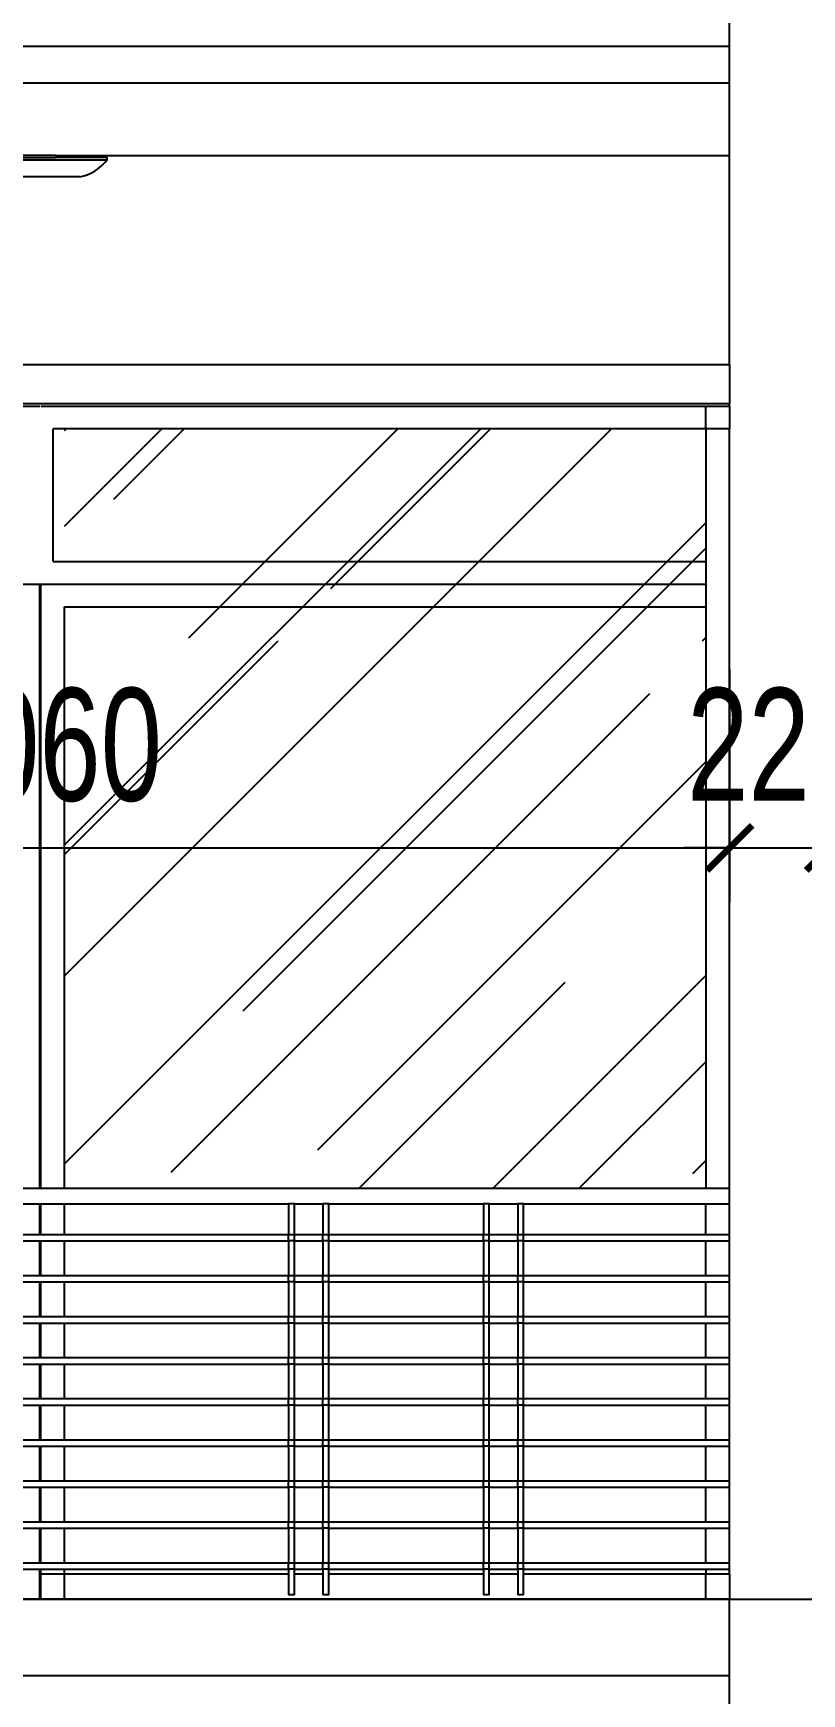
# Model space of a CAD drawing. Header units: inches. Extents: x 442278 to 842836, y -356313 to 59457.
# Drawn here: x 481750 to 483454, y 3536 to 7218 of the extents above; entities that cross this region are included whole.
import ezdxf

# ---------------------------------------------------------------- set-up
doc = ezdxf.new("R2010")
doc.units = ezdxf.units.IN
doc.header["$LTSCALE"] = 250
doc.header["$MEASUREMENT"] = 0
doc.layers.add('HACTH250', color=250, linetype='Continuous')
doc.layers.add('LA.DIM', color=251, linetype='Continuous')
doc.styles.add('AVANTH', font='')
doc.styles.add('S.STEXT', font='arial.ttf', dxfattribs={"width": 0.7})
doc.styles.get('AVANTH').set_extended_font_data('.VnAvantH')
doc.linetypes.add('TX', pattern='A,676.874288,-193.500228,["tx",AVANTH,S=240.510514,R=359.931402,X=0,Y=-131.162874],-560.72896,746.79278', length=2177.896256)
doc.dimstyles.new('S.DIM100', dxfattribs={"dimtxt": 250, "dimasz": 100, "dimexe": 120, "dimexo": 0, "dimgap": 100, "dimtad": 1, "dimdec": 0, "dimzin": 13, "dimdsep": 46, "dimtxsty": 'S.STEXT', "dimblk": 'ARCHTICK', "dimblk1": 'ARCHTICK', "dimcen": 0, "dimdle": 100, "dimclrd": 251, "dimclre": 251, "dimclrt": 60, "dimadec": 0, "dimazin": 0, "dimtfac": 1, "dimtdec": 0, "dimtix": 1, "dimtmove": 2, "dimatfit": 3, "dimfxl": 1, "dimtolj": 1, "dimtzin": 13, "dimarcsym": 0})

# ---------------------------------------------------------------- blocks, each defined once
blk = doc.blocks.new('_ArchTick')
at = {"color": 0, "linetype": 'ByBlock', "const_width": 0.15}
blk.add_lwpolyline([(-0.5, -0.5), (0.5, 0.5)], dxfattribs=at)
blk = doc.blocks.new('*D447')
at = {"layer": 'DEFPOINTS', "color": 0, "transparency": 16777216}
for p in [(480233.5, 5806.4), (483293.5, 5806.4), (483293.5, 5411.7)]:
    blk.add_point(p, dxfattribs=at)
at = {"layer": 'LA.DIM', "color": 251, "lineweight": -2, "transparency": 16777216}
for p, q in [((480233.5, 5806.4), (480233.5, 5291.7)), ((483293.5, 5806.4), (483293.5, 5291.7)), ((480133.5, 5411.7), (483393.5, 5411.7))]:
    blk.add_line(p, q, dxfattribs=at)
at = {"layer": 'LA.DIM', "color": 251, "lineweight": -2, "transparency": 16777216, "xscale": 100, "yscale": 100, "zscale": 100, "rotation": 180}
blk.add_blockref('_ArchTick', (480233.5, 5411.7), dxfattribs=at)
at = {"layer": 'LA.DIM', "color": 251, "lineweight": -2, "transparency": 16777216, "xscale": 100, "yscale": 100, "zscale": 100}
blk.add_blockref('_ArchTick', (483293.5, 5411.7), dxfattribs=at)
at = {"layer": 'LA.DIM', "color": 60, "transparency": 16777216, "insert": (481763.5, 5639.4), "char_height": 250, "attachment_point": 5, "style": 'S.STEXT'}
blk.add_mtext('\\A1;3060', dxfattribs=at)
blk = doc.blocks.new('*D448')
at = {"layer": 'DEFPOINTS', "color": 0, "transparency": 16777216}
for p in [(483293.5, 5806.4), (483513.5, 5806.4), (483513.5, 5411.7)]:
    blk.add_point(p, dxfattribs=at)
at = {"layer": 'LA.DIM', "color": 251, "lineweight": -2, "transparency": 16777216}
for p, q in [((483293.5, 5806.4), (483293.5, 5291.7)), ((483513.5, 5806.4), (483513.5, 5291.7)), ((483293.5, 5411.7), (483193.5, 5411.7)), ((483293.5, 5411.7), (483513.5, 5411.7)), ((483513.5, 5411.7), (483613.5, 5411.7))]:
    blk.add_line(p, q, dxfattribs=at)
at = {"layer": 'LA.DIM', "color": 251, "lineweight": -2, "transparency": 16777216, "xscale": 100, "yscale": 100, "zscale": 100}
blk.add_blockref('_ArchTick', (483293.5, 5411.7), dxfattribs=at)
at = {"layer": 'LA.DIM', "color": 251, "lineweight": -2, "transparency": 16777216, "xscale": 100, "yscale": 100, "zscale": 100, "rotation": 180}
blk.add_blockref('_ArchTick', (483513.5, 5411.7), dxfattribs=at)
at = {"layer": 'LA.DIM', "color": 60, "transparency": 16777216, "insert": (483403.5, 5639.3), "char_height": 250, "attachment_point": 5, "style": 'S.STEXT'}
blk.add_mtext('\\A1;220', dxfattribs=at)

msp = doc.modelspace()

# ---------------------------------------------------------------- hatches: boundary and pattern name
at = {"layer": 'HACTH250', "linetype": 'TX'}
h = msp.add_hatch(dxfattribs=at)
h.set_pattern_fill('AR-RROOF', color=256, scale=500, angle=45, style=0)
h.set_pattern_definition([(45, (207156.4, 51074.74), (424.2641, 1131.37085), [7500, -1000, 2500, -500]), (45, (207449.85, 51721.74), (-823.7794, 116.6726), [1500, -165, 3000, -375]), (45, (207032.66, 51552.04), (1601.59686, 2075.3584), [4000, -700, 2000, -500])])
h.paths.add_polyline_path([(481819.21, 4656.39), (483240.84, 4656.39), (483240.84, 6341.1), (481819.21, 6341.1)])

# ---------------------------------------------------------------- linework, layer by layer
for p, q in [((483293.53, 7189.27), (483293.53, 7346.39)), ((480233.53, 7189.27), (483293.53, 7189.27)), ((483293.53, 7107.27), (483293.53, 7189.27)), ((483293.53, 7107.27), (480233.53, 7107.27)), ((483293.53, 6946.39), (483293.53, 7107.27)), ((481536.16, 6937.32), (481913.88, 6937.32)), ((481799.88, 6946.39), (481650.16, 6946.39)), ((481650.16, 6942.64), (481799.88, 6942.64)), ((481799.88, 6946.39), (483293.53, 6946.39)), ((481799.88, 6946.39), (481799.88, 6942.64)), ((481913.88, 6942.64), (481799.88, 6942.64)), ((481896.93, 6919.8), (481901.56, 6923.79)), ((481901.56, 6923.79), (481905.94, 6928.05)), ((481905.94, 6928.05), (481910.05, 6932.56)), ((481910.05, 6932.56), (481913.88, 6937.32)), ((481913.88, 6937.32), (481913.88, 6942.64)), ((483293.53, 6483.39), (483293.53, 6946.39)), ((481853.08, 6899.32), (481596.96, 6899.32)), ((481853.08, 6899.32), (481859.04, 6900.68)), ((481859.04, 6900.68), (481864.9, 6902.4)), ((481864.9, 6902.4), (481870.65, 6904.47)), ((481870.65, 6904.47), (481876.26, 6906.88)), ((481876.26, 6906.88), (481881.71, 6909.63)), ((481881.71, 6909.63), (481886.99, 6912.71)), ((481886.99, 6912.71), (481892.07, 6916.11)), ((481892.07, 6916.11), (481896.93, 6919.8)), ((480233.53, 6483.39), (483293.53, 6483.39)), ((483293.53, 6483.39), (483293.53, 6396.39)), ((483293.53, 6396.39), (480233.53, 6396.39)), ((480233.53, 6391.21), (481764.41, 6391.21)), ((481766.52, 6391.21), (481819.21, 6391.21)), ((481819.21, 6391.21), (483240.84, 6391.21)), ((483240.84, 6341.1), (483240.84, 6391.21)), ((483240.84, 6391.21), (483293.53, 6391.21)), ((483293.53, 6391.21), (483293.53, 6396.39)), ((483293.53, 6391.21), (483293.53, 6341.1)), ((481794.21, 6046.39), (481794.21, 6341.1)), ((481819.21, 6341.1), (481794.21, 6341.1)), ((483240.84, 6341.1), (481819.21, 6341.1)), ((483240.84, 6341.1), (483240.84, 4656.39)), ((483293.53, 6341.1), (483240.84, 6341.1)), ((483293.53, 4656.39), (483293.53, 6341.1)), ((481764.41, 4656.39), (481764.41, 5946.39)), ((481766.52, 4656.39), (481766.52, 5946.39)), ((481819.21, 4656.39), (481819.21, 5946.39)), ((481764.41, 4656.39), (481710.27, 4656.39)), ((481766.52, 4656.39), (481764.41, 4656.39)), ((481819.21, 4656.39), (481766.52, 4656.39)), ((483240.84, 4656.39), (481819.21, 4656.39)), ((483293.53, 4656.39), (483240.84, 4656.39)), ((483293.53, 4622.26), (483293.53, 4656.39)), ((481710.27, 4622.26), (481764.41, 4622.26)), ((481764.41, 4554.01), (481764.41, 4622.26)), ((481764.41, 4622.26), (481766.52, 4622.26)), ((481766.52, 4554.01), (481766.52, 4622.26)), ((481766.52, 4622.26), (481819.21, 4622.26)), ((481819.21, 4554.01), (481819.21, 4622.26)), ((481819.21, 4622.26), (482316.04, 4622.26)), ((482316.04, 4622.26), (482316.04, 4554.01)), ((482328.74, 4622.26), (482316.04, 4622.26)), ((482328.74, 4622.26), (482392.21, 4622.26)), ((482328.74, 4554.01), (482328.74, 4622.26)), ((482392.21, 4622.26), (482392.21, 4554.01)), ((482404.91, 4622.26), (482392.21, 4622.26)), ((482404.91, 4622.26), (482747.88, 4622.26)), ((482404.91, 4554.01), (482404.91, 4622.26)), ((482747.88, 4622.26), (482747.88, 4554.01)), ((482760.57, 4622.26), (482747.88, 4622.26)), ((482760.57, 4622.26), (482824.05, 4622.26)), ((482760.57, 4554.01), (482760.57, 4622.26)), ((482824.05, 4622.26), (482824.05, 4554.01)), ((482836.74, 4622.26), (482824.05, 4622.26)), ((482836.74, 4622.26), (483240.84, 4622.26)), ((482836.74, 4554.01), (482836.74, 4622.26)), ((483240.84, 4554.01), (483240.84, 4622.26)), ((483240.84, 4622.26), (483293.53, 4622.26)), ((483293.53, 4554.01), (483293.53, 4622.26)), ((481764.41, 4554.01), (481710.27, 4554.01)), ((481710.27, 4540.36), (481764.41, 4540.36)), ((481766.52, 4554.01), (481764.41, 4554.01)), ((481764.41, 4463.01), (481764.41, 4540.36)), ((481764.41, 4540.36), (481766.52, 4540.36)), ((481819.21, 4554.01), (481766.52, 4554.01)), ((481766.52, 4463.01), (481766.52, 4540.36)), ((481766.52, 4540.36), (481819.21, 4540.36)), ((482316.04, 4554.01), (481819.21, 4554.01)), ((481819.21, 4463.01), (481819.21, 4540.36)), ((481819.21, 4540.36), (482316.04, 4540.36)), ((482328.74, 4554.01), (482316.04, 4554.01)), ((482316.04, 4540.36), (482316.04, 4554.01)), ((482316.04, 4540.36), (482316.04, 4463.01)), ((482328.74, 4540.36), (482316.04, 4540.36)), ((482392.21, 4554.01), (482328.74, 4554.01)), ((482328.74, 4540.36), (482328.74, 4554.01)), ((482328.74, 4540.36), (482392.21, 4540.36)), ((482328.74, 4463.01), (482328.74, 4540.36)), ((482404.91, 4554.01), (482392.21, 4554.01)), ((482392.21, 4540.36), (482392.21, 4554.01)), ((482392.21, 4540.36), (482392.21, 4463.01)), ((482404.91, 4540.36), (482392.21, 4540.36)), ((482747.88, 4554.01), (482404.91, 4554.01)), ((482404.91, 4540.36), (482404.91, 4554.01)), ((482404.91, 4540.36), (482747.88, 4540.36)), ((482404.91, 4463.01), (482404.91, 4540.36)), ((482760.57, 4554.01), (482747.88, 4554.01)), ((482747.88, 4540.36), (482747.88, 4554.01)), ((482747.88, 4540.36), (482747.88, 4463.01)), ((482760.57, 4540.36), (482747.88, 4540.36)), ((482824.05, 4554.01), (482760.57, 4554.01)), ((482760.57, 4540.36), (482760.57, 4554.01)), ((482760.57, 4540.36), (482824.05, 4540.36)), ((482760.57, 4463.01), (482760.57, 4540.36)), ((482836.74, 4554.01), (482824.05, 4554.01)), ((482824.05, 4540.36), (482824.05, 4554.01)), ((482824.05, 4540.36), (482824.05, 4463.01)), ((482836.74, 4540.36), (482824.05, 4540.36)), ((483240.84, 4554.01), (482836.74, 4554.01)), ((482836.74, 4540.36), (482836.74, 4554.01)), ((482836.74, 4540.36), (483240.84, 4540.36)), ((482836.74, 4463.01), (482836.74, 4540.36)), ((483293.53, 4554.01), (483240.84, 4554.01)), ((483240.84, 4463.01), (483240.84, 4540.36)), ((483240.84, 4540.36), (483293.53, 4540.36)), ((483293.53, 4540.36), (483293.53, 4554.01)), ((483293.53, 4463.01), (483293.53, 4540.36)), ((481764.41, 4463.01), (481710.27, 4463.01)), ((481766.52, 4463.01), (481764.41, 4463.01)), ((481819.21, 4463.01), (481766.52, 4463.01)), ((482316.04, 4463.01), (481819.21, 4463.01)), ((482316.04, 4449.36), (482316.04, 4463.01)), ((482328.74, 4463.01), (482316.04, 4463.01)), ((482328.74, 4449.36), (482328.74, 4463.01)), ((482392.21, 4463.01), (482328.74, 4463.01)), ((482392.21, 4449.36), (482392.21, 4463.01)), ((482404.91, 4463.01), (482392.21, 4463.01)), ((482404.91, 4449.36), (482404.91, 4463.01)), ((482747.88, 4463.01), (482404.91, 4463.01)), ((482747.88, 4449.36), (482747.88, 4463.01)), ((482760.57, 4463.01), (482747.88, 4463.01)), ((482760.57, 4449.36), (482760.57, 4463.01)), ((482824.05, 4463.01), (482760.57, 4463.01)), ((482824.05, 4449.36), (482824.05, 4463.01)), ((482836.74, 4463.01), (482824.05, 4463.01)), ((482836.74, 4449.36), (482836.74, 4463.01)), ((483240.84, 4463.01), (482836.74, 4463.01)), ((483293.53, 4463.01), (483240.84, 4463.01)), ((483293.53, 4449.36), (483293.53, 4463.01)), ((481710.27, 4449.36), (481764.41, 4449.36)), ((481764.41, 4372.01), (481764.41, 4449.36)), ((481764.41, 4449.36), (481766.52, 4449.36)), ((481766.52, 4372.01), (481766.52, 4449.36)), ((481766.52, 4449.36), (481819.21, 4449.36)), ((481819.21, 4372.01), (481819.21, 4449.36)), ((481819.21, 4449.36), (482316.04, 4449.36)), ((482316.04, 4449.36), (482316.04, 4372.01)), ((482328.74, 4449.36), (482316.04, 4449.36)), ((482328.74, 4449.36), (482392.21, 4449.36)), ((482328.74, 4372.01), (482328.74, 4449.36)), ((482392.21, 4449.36), (482392.21, 4372.01)), ((482404.91, 4449.36), (482392.21, 4449.36)), ((482404.91, 4449.36), (482747.88, 4449.36)), ((482404.91, 4372.01), (482404.91, 4449.36)), ((482747.88, 4449.36), (482747.88, 4372.01)), ((482760.57, 4449.36), (482747.88, 4449.36)), ((482760.57, 4449.36), (482824.05, 4449.36)), ((482760.57, 4372.01), (482760.57, 4449.36)), ((482824.05, 4449.36), (482824.05, 4372.01)), ((482836.74, 4449.36), (482824.05, 4449.36)), ((482836.74, 4449.36), (483240.84, 4449.36)), ((482836.74, 4372.01), (482836.74, 4449.36)), ((483240.84, 4372.01), (483240.84, 4449.36)), ((483240.84, 4449.36), (483293.53, 4449.36)), ((483293.53, 4372.01), (483293.53, 4449.36)), ((481764.41, 4372.01), (481710.27, 4372.01)), ((481710.27, 4358.36), (481764.41, 4358.36)), ((481766.52, 4372.01), (481764.41, 4372.01)), ((481764.41, 4281.01), (481764.41, 4358.36)), ((481764.41, 4358.36), (481766.52, 4358.36)), ((481819.21, 4372.01), (481766.52, 4372.01)), ((481766.52, 4281.01), (481766.52, 4358.36)), ((481766.52, 4358.36), (481819.21, 4358.36)), ((482316.04, 4372.01), (481819.21, 4372.01)), ((481819.21, 4281.01), (481819.21, 4358.36)), ((481819.21, 4358.36), (482316.04, 4358.36)), ((482316.04, 4358.36), (482316.04, 4372.01)), ((482328.74, 4372.01), (482316.04, 4372.01)), ((482316.04, 4358.36), (482316.04, 4281.01)), ((482328.74, 4358.36), (482316.04, 4358.36)), ((482328.74, 4358.36), (482328.74, 4372.01)), ((482392.21, 4372.01), (482328.74, 4372.01)), ((482328.74, 4358.36), (482392.21, 4358.36)), ((482328.74, 4281.01), (482328.74, 4358.36)), ((482392.21, 4358.36), (482392.21, 4372.01)), ((482404.91, 4372.01), (482392.21, 4372.01)), ((482392.21, 4358.36), (482392.21, 4281.01)), ((482404.91, 4358.36), (482392.21, 4358.36)), ((482404.91, 4358.36), (482404.91, 4372.01)), ((482747.88, 4372.01), (482404.91, 4372.01)), ((482404.91, 4358.36), (482747.88, 4358.36)), ((482404.91, 4281.01), (482404.91, 4358.36)), ((482747.88, 4358.36), (482747.88, 4372.01)), ((482760.57, 4372.01), (482747.88, 4372.01)), ((482747.88, 4358.36), (482747.88, 4281.01)), ((482760.57, 4358.36), (482747.88, 4358.36)), ((482760.57, 4358.36), (482760.57, 4372.01)), ((482824.05, 4372.01), (482760.57, 4372.01)), ((482760.57, 4358.36), (482824.05, 4358.36)), ((482760.57, 4281.01), (482760.57, 4358.36)), ((482824.05, 4358.36), (482824.05, 4372.01)), ((482836.74, 4372.01), (482824.05, 4372.01)), ((482824.05, 4358.36), (482824.05, 4281.01)), ((482836.74, 4358.36), (482824.05, 4358.36)), ((482836.74, 4358.36), (482836.74, 4372.01)), ((483240.84, 4372.01), (482836.74, 4372.01)), ((482836.74, 4358.36), (483240.84, 4358.36)), ((482836.74, 4281.01), (482836.74, 4358.36)), ((483293.53, 4372.01), (483240.84, 4372.01)), ((483240.84, 4281.01), (483240.84, 4358.36)), ((483240.84, 4358.36), (483293.53, 4358.36)), ((483293.53, 4358.36), (483293.53, 4372.01)), ((483293.53, 4281.01), (483293.53, 4358.36)), ((481764.41, 4281.01), (481710.27, 4281.01)), ((481766.52, 4281.01), (481764.41, 4281.01)), ((481819.21, 4281.01), (481766.52, 4281.01)), ((482316.04, 4281.01), (481819.21, 4281.01)), ((482316.04, 4267.36), (482316.04, 4281.01)), ((482328.74, 4281.01), (482316.04, 4281.01)), ((482328.74, 4267.36), (482328.74, 4281.01)), ((482392.21, 4281.01), (482328.74, 4281.01)), ((482392.21, 4267.36), (482392.21, 4281.01)), ((482404.91, 4281.01), (482392.21, 4281.01)), ((482404.91, 4267.36), (482404.91, 4281.01)), ((482747.88, 4281.01), (482404.91, 4281.01)), ((482747.88, 4267.36), (482747.88, 4281.01)), ((482760.57, 4281.01), (482747.88, 4281.01)), ((482760.57, 4267.36), (482760.57, 4281.01)), ((482824.05, 4281.01), (482760.57, 4281.01)), ((482824.05, 4267.36), (482824.05, 4281.01)), ((482836.74, 4281.01), (482824.05, 4281.01)), ((482836.74, 4267.36), (482836.74, 4281.01)), ((483240.84, 4281.01), (482836.74, 4281.01)), ((483293.53, 4281.01), (483240.84, 4281.01)), ((483293.53, 4267.36), (483293.53, 4281.01)), ((481710.27, 4267.36), (481764.41, 4267.36)), ((481764.41, 4190.01), (481764.41, 4267.36)), ((481764.41, 4267.36), (481766.52, 4267.36)), ((481766.52, 4190.01), (481766.52, 4267.36)), ((481766.52, 4267.36), (481819.21, 4267.36)), ((481819.21, 4190.01), (481819.21, 4267.36)), ((481819.21, 4267.36), (482316.04, 4267.36)), ((482316.04, 4267.36), (482316.04, 4190.01)), ((482328.74, 4267.36), (482316.04, 4267.36)), ((482328.74, 4267.36), (482392.21, 4267.36)), ((482328.74, 4190.01), (482328.74, 4267.36)), ((482392.21, 4267.36), (482392.21, 4190.01)), ((482404.91, 4267.36), (482392.21, 4267.36)), ((482404.91, 4267.36), (482747.88, 4267.36)), ((482404.91, 4190.01), (482404.91, 4267.36)), ((482747.88, 4267.36), (482747.88, 4190.01)), ((482760.57, 4267.36), (482747.88, 4267.36)), ((482760.57, 4267.36), (482824.05, 4267.36)), ((482760.57, 4190.01), (482760.57, 4267.36)), ((482824.05, 4267.36), (482824.05, 4190.01)), ((482836.74, 4267.36), (482824.05, 4267.36)), ((482836.74, 4267.36), (483240.84, 4267.36)), ((482836.74, 4190.01), (482836.74, 4267.36)), ((483240.84, 4190.01), (483240.84, 4267.36)), ((483240.84, 4267.36), (483293.53, 4267.36)), ((483293.53, 4190.01), (483293.53, 4267.36)), ((481764.41, 4190.01), (481710.27, 4190.01)), ((481710.27, 4176.36), (481764.41, 4176.36)), ((481766.52, 4190.01), (481764.41, 4190.01)), ((481764.41, 4099.01), (481764.41, 4176.36)), ((481764.41, 4176.36), (481766.52, 4176.36)), ((481819.21, 4190.01), (481766.52, 4190.01)), ((481766.52, 4099.01), (481766.52, 4176.36)), ((481766.52, 4176.36), (481819.21, 4176.36)), ((482316.04, 4190.01), (481819.21, 4190.01)), ((481819.21, 4099.01), (481819.21, 4176.36)), ((481819.21, 4176.36), (482316.04, 4176.36)), ((482316.04, 4176.36), (482316.04, 4190.01)), ((482328.74, 4190.01), (482316.04, 4190.01)), ((482316.04, 4176.36), (482316.04, 4099.01)), ((482328.74, 4176.36), (482316.04, 4176.36)), ((482328.74, 4176.36), (482328.74, 4190.01)), ((482392.21, 4190.01), (482328.74, 4190.01)), ((482328.74, 4176.36), (482392.21, 4176.36)), ((482328.74, 4099.01), (482328.74, 4176.36)), ((482392.21, 4176.36), (482392.21, 4190.01)), ((482404.91, 4190.01), (482392.21, 4190.01)), ((482392.21, 4176.36), (482392.21, 4099.01)), ((482404.91, 4176.36), (482392.21, 4176.36)), ((482404.91, 4176.36), (482404.91, 4190.01)), ((482747.88, 4190.01), (482404.91, 4190.01)), ((482404.91, 4176.36), (482747.88, 4176.36)), ((482404.91, 4099.01), (482404.91, 4176.36)), ((482747.88, 4176.36), (482747.88, 4190.01)), ((482760.57, 4190.01), (482747.88, 4190.01)), ((482747.88, 4176.36), (482747.88, 4099.01)), ((482760.57, 4176.36), (482747.88, 4176.36)), ((482760.57, 4176.36), (482760.57, 4190.01)), ((482824.05, 4190.01), (482760.57, 4190.01)), ((482760.57, 4176.36), (482824.05, 4176.36)), ((482760.57, 4099.01), (482760.57, 4176.36)), ((482824.05, 4176.36), (482824.05, 4190.01)), ((482836.74, 4190.01), (482824.05, 4190.01)), ((482824.05, 4176.36), (482824.05, 4099.01)), ((482836.74, 4176.36), (482824.05, 4176.36)), ((482836.74, 4176.36), (482836.74, 4190.01)), ((483240.84, 4190.01), (482836.74, 4190.01)), ((482836.74, 4176.36), (483240.84, 4176.36)), ((482836.74, 4099.01), (482836.74, 4176.36)), ((483293.53, 4190.01), (483240.84, 4190.01)), ((483240.84, 4099.01), (483240.84, 4176.36)), ((483240.84, 4176.36), (483293.53, 4176.36)), ((483293.53, 4176.36), (483293.53, 4190.01)), ((483293.53, 4099.01), (483293.53, 4176.36)), ((481764.41, 4099.01), (481710.27, 4099.01)), ((481766.52, 4099.01), (481764.41, 4099.01)), ((481819.21, 4099.01), (481766.52, 4099.01)), ((482316.04, 4099.01), (481819.21, 4099.01)), ((482316.04, 4085.36), (482316.04, 4099.01)), ((482328.74, 4099.01), (482316.04, 4099.01)), ((482328.74, 4085.36), (482328.74, 4099.01)), ((482392.21, 4099.01), (482328.74, 4099.01)), ((482392.21, 4085.36), (482392.21, 4099.01)), ((482404.91, 4099.01), (482392.21, 4099.01)), ((482404.91, 4085.36), (482404.91, 4099.01)), ((482747.88, 4099.01), (482404.91, 4099.01)), ((482747.88, 4085.36), (482747.88, 4099.01)), ((482760.57, 4099.01), (482747.88, 4099.01)), ((482760.57, 4085.36), (482760.57, 4099.01)), ((482824.05, 4099.01), (482760.57, 4099.01)), ((482824.05, 4085.36), (482824.05, 4099.01)), ((482836.74, 4099.01), (482824.05, 4099.01)), ((482836.74, 4085.36), (482836.74, 4099.01)), ((483240.84, 4099.01), (482836.74, 4099.01)), ((483293.53, 4099.01), (483240.84, 4099.01)), ((483293.53, 4085.36), (483293.53, 4099.01)), ((481710.27, 4085.36), (481764.41, 4085.36)), ((481764.41, 4008.01), (481764.41, 4085.36)), ((481764.41, 4085.36), (481766.52, 4085.36)), ((481766.52, 4008.01), (481766.52, 4085.36)), ((481766.52, 4085.36), (481819.21, 4085.36)), ((481819.21, 4008.01), (481819.21, 4085.36)), ((481819.21, 4085.36), (482316.04, 4085.36)), ((482316.04, 4085.36), (482316.04, 4008.01)), ((482328.74, 4085.36), (482316.04, 4085.36)), ((482328.74, 4085.36), (482392.21, 4085.36)), ((482328.74, 4008.01), (482328.74, 4085.36)), ((482392.21, 4085.36), (482392.21, 4008.01)), ((482404.91, 4085.36), (482392.21, 4085.36)), ((482404.91, 4085.36), (482747.88, 4085.36)), ((482404.91, 4008.01), (482404.91, 4085.36)), ((482747.88, 4085.36), (482747.88, 4008.01)), ((482760.57, 4085.36), (482747.88, 4085.36)), ((482760.57, 4085.36), (482824.05, 4085.36)), ((482760.57, 4008.01), (482760.57, 4085.36)), ((482824.05, 4085.36), (482824.05, 4008.01)), ((482836.74, 4085.36), (482824.05, 4085.36)), ((482836.74, 4085.36), (483240.84, 4085.36)), ((482836.74, 4008.01), (482836.74, 4085.36)), ((483240.84, 4008.01), (483240.84, 4085.36)), ((483240.84, 4085.36), (483293.53, 4085.36)), ((483293.53, 4008.01), (483293.53, 4085.36)), ((481764.41, 4008.01), (481710.27, 4008.01)), ((481710.27, 3994.36), (481764.41, 3994.36)), ((481766.52, 4008.01), (481764.41, 4008.01)), ((481764.41, 3917.01), (481764.41, 3994.36)), ((481764.41, 3994.36), (481766.52, 3994.36)), ((481819.21, 4008.01), (481766.52, 4008.01)), ((481766.52, 3917.01), (481766.52, 3994.36)), ((481766.52, 3994.36), (481819.21, 3994.36)), ((482316.04, 4008.01), (481819.21, 4008.01)), ((481819.21, 3917.01), (481819.21, 3994.36)), ((481819.21, 3994.36), (482316.04, 3994.36)), ((482316.04, 3994.36), (482316.04, 4008.01)), ((482328.74, 4008.01), (482316.04, 4008.01)), ((482316.04, 3994.36), (482316.04, 3917.01)), ((482328.74, 3994.36), (482316.04, 3994.36)), ((482328.74, 3994.36), (482328.74, 4008.01)), ((482392.21, 4008.01), (482328.74, 4008.01)), ((482328.74, 3994.36), (482392.21, 3994.36)), ((482328.74, 3917.01), (482328.74, 3994.36)), ((482392.21, 3994.36), (482392.21, 4008.01)), ((482404.91, 4008.01), (482392.21, 4008.01)), ((482392.21, 3994.36), (482392.21, 3917.01)), ((482404.91, 3994.36), (482392.21, 3994.36)), ((482404.91, 3994.36), (482404.91, 4008.01)), ((482747.88, 4008.01), (482404.91, 4008.01)), ((482404.91, 3994.36), (482747.88, 3994.36)), ((482404.91, 3917.01), (482404.91, 3994.36)), ((482747.88, 3994.36), (482747.88, 4008.01)), ((482760.57, 4008.01), (482747.88, 4008.01)), ((482747.88, 3994.36), (482747.88, 3917.01)), ((482760.57, 3994.36), (482747.88, 3994.36)), ((482760.57, 3994.36), (482760.57, 4008.01)), ((482824.05, 4008.01), (482760.57, 4008.01)), ((482760.57, 3994.36), (482824.05, 3994.36)), ((482760.57, 3917.01), (482760.57, 3994.36)), ((482824.05, 3994.36), (482824.05, 4008.01)), ((482836.74, 4008.01), (482824.05, 4008.01)), ((482824.05, 3994.36), (482824.05, 3917.01)), ((482836.74, 3994.36), (482824.05, 3994.36)), ((482836.74, 3994.36), (482836.74, 4008.01)), ((483240.84, 4008.01), (482836.74, 4008.01)), ((482836.74, 3994.36), (483240.84, 3994.36)), ((482836.74, 3917.01), (482836.74, 3994.36)), ((483293.53, 4008.01), (483240.84, 4008.01)), ((483240.84, 3917.01), (483240.84, 3994.36)), ((483240.84, 3994.36), (483293.53, 3994.36)), ((483293.53, 3994.36), (483293.53, 4008.01)), ((483293.53, 3917.01), (483293.53, 3994.36)), ((481764.41, 3917.01), (481710.27, 3917.01)), ((481710.27, 3903.36), (481764.41, 3903.36)), ((481766.52, 3917.01), (481764.41, 3917.01)), ((481764.41, 3826.01), (481764.41, 3903.36)), ((481764.41, 3903.36), (481766.52, 3903.36)), ((481819.21, 3917.01), (481766.52, 3917.01)), ((481766.52, 3826.01), (481766.52, 3903.36)), ((481766.52, 3903.36), (481819.21, 3903.36)), ((482316.04, 3917.01), (481819.21, 3917.01)), ((481819.21, 3826.01), (481819.21, 3903.36)), ((481819.21, 3903.36), (482316.04, 3903.36)), ((482316.04, 3903.36), (482316.04, 3917.01)), ((482328.74, 3917.01), (482316.04, 3917.01)), ((482316.04, 3903.36), (482316.04, 3826.01)), ((482328.74, 3903.36), (482316.04, 3903.36)), ((482328.74, 3903.36), (482328.74, 3917.01)), ((482392.21, 3917.01), (482328.74, 3917.01)), ((482328.74, 3903.36), (482392.21, 3903.36)), ((482328.74, 3826.01), (482328.74, 3903.36)), ((482392.21, 3903.36), (482392.21, 3917.01)), ((482404.91, 3917.01), (482392.21, 3917.01)), ((482392.21, 3903.36), (482392.21, 3826.01)), ((482404.91, 3903.36), (482392.21, 3903.36)), ((482404.91, 3903.36), (482404.91, 3917.01)), ((482747.88, 3917.01), (482404.91, 3917.01)), ((482404.91, 3903.36), (482747.88, 3903.36)), ((482404.91, 3826.01), (482404.91, 3903.36)), ((482747.88, 3903.36), (482747.88, 3917.01)), ((482760.57, 3917.01), (482747.88, 3917.01)), ((482747.88, 3903.36), (482747.88, 3826.01)), ((482760.57, 3903.36), (482747.88, 3903.36)), ((482760.57, 3903.36), (482760.57, 3917.01)), ((482824.05, 3917.01), (482760.57, 3917.01)), ((482760.57, 3903.36), (482824.05, 3903.36)), ((482760.57, 3826.01), (482760.57, 3903.36)), ((482824.05, 3903.36), (482824.05, 3917.01)), ((482836.74, 3917.01), (482824.05, 3917.01)), ((482824.05, 3903.36), (482824.05, 3826.01)), ((482836.74, 3903.36), (482824.05, 3903.36)), ((482836.74, 3903.36), (482836.74, 3917.01)), ((483240.84, 3917.01), (482836.74, 3917.01)), ((482836.74, 3903.36), (483240.84, 3903.36)), ((482836.74, 3826.01), (482836.74, 3903.36)), ((483293.53, 3917.01), (483240.84, 3917.01)), ((483240.84, 3826.01), (483240.84, 3903.36)), ((483240.84, 3903.36), (483293.53, 3903.36)), ((483293.53, 3903.36), (483293.53, 3917.01)), ((483293.53, 3826.01), (483293.53, 3903.36)), ((481764.41, 3826.01), (481710.27, 3826.01)), ((481710.27, 3812.36), (481764.41, 3812.36)), ((481766.52, 3826.01), (481764.41, 3826.01)), ((481764.41, 3801.67), (481764.41, 3812.36)), ((481764.41, 3812.36), (481766.52, 3812.36)), ((481766.52, 3801.67), (481764.41, 3801.67)), ((481764.41, 3746.39), (481764.41, 3801.67)), ((481819.21, 3826.01), (481766.52, 3826.01)), ((481766.52, 3801.67), (481766.52, 3812.36)), ((481766.52, 3812.36), (481819.21, 3812.36)), ((481766.52, 3746.39), (481766.52, 3801.67)), ((481819.21, 3801.67), (481766.52, 3801.67)), ((482316.04, 3826.01), (481819.21, 3826.01)), ((481819.21, 3801.67), (481819.21, 3812.36)), ((481819.21, 3812.36), (482316.04, 3812.36)), ((482316.04, 3801.67), (481819.21, 3801.67)), ((481819.21, 3746.39), (481819.21, 3801.67)), ((482316.04, 3812.36), (482316.04, 3826.01)), ((482328.74, 3826.01), (482316.04, 3826.01)), ((482316.04, 3812.36), (482316.04, 3801.67)), ((482328.74, 3812.36), (482316.04, 3812.36)), ((482316.04, 3801.67), (482316.04, 3755.49)), ((482328.74, 3812.36), (482328.74, 3826.01)), ((482392.21, 3826.01), (482328.74, 3826.01)), ((482328.74, 3812.36), (482392.21, 3812.36)), ((482328.74, 3801.67), (482328.74, 3812.36)), ((482392.21, 3801.67), (482328.74, 3801.67)), ((482328.74, 3755.49), (482328.74, 3801.67)), ((482392.21, 3812.36), (482392.21, 3826.01)), ((482404.91, 3826.01), (482392.21, 3826.01)), ((482392.21, 3812.36), (482392.21, 3801.67)), ((482404.91, 3812.36), (482392.21, 3812.36)), ((482392.21, 3801.67), (482392.21, 3755.49)), ((482404.91, 3812.36), (482404.91, 3826.01)), ((482747.88, 3826.01), (482404.91, 3826.01)), ((482404.91, 3812.36), (482747.88, 3812.36)), ((482404.91, 3801.67), (482404.91, 3812.36)), ((482747.88, 3801.67), (482404.91, 3801.67)), ((482404.91, 3755.49), (482404.91, 3801.67)), ((482747.88, 3812.36), (482747.88, 3826.01)), ((482760.57, 3826.01), (482747.88, 3826.01)), ((482747.88, 3812.36), (482747.88, 3801.67)), ((482760.57, 3812.36), (482747.88, 3812.36)), ((482747.88, 3801.67), (482747.88, 3755.49)), ((482760.57, 3812.36), (482760.57, 3826.01)), ((482824.05, 3826.01), (482760.57, 3826.01)), ((482760.57, 3812.36), (482824.05, 3812.36)), ((482760.57, 3801.67), (482760.57, 3812.36)), ((482824.05, 3801.67), (482760.57, 3801.67)), ((482760.57, 3755.49), (482760.57, 3801.67)), ((482824.05, 3812.36), (482824.05, 3826.01)), ((482836.74, 3826.01), (482824.05, 3826.01)), ((482824.05, 3812.36), (482824.05, 3801.67)), ((482836.74, 3812.36), (482824.05, 3812.36)), ((482824.05, 3801.67), (482824.05, 3755.49)), ((482836.74, 3812.36), (482836.74, 3826.01)), ((483240.84, 3826.01), (482836.74, 3826.01)), ((482836.74, 3812.36), (483240.84, 3812.36)), ((482836.74, 3801.67), (482836.74, 3812.36)), ((483240.84, 3801.67), (482836.74, 3801.67)), ((482836.74, 3755.49), (482836.74, 3801.67)), ((483293.53, 3826.01), (483240.84, 3826.01)), ((483240.84, 3812.36), (483240.84, 3801.67)), ((483240.84, 3812.36), (483293.53, 3812.36)), ((483240.84, 3746.39), (483240.84, 3801.67)), ((483293.53, 3801.67), (483240.84, 3801.67)), ((483293.53, 3812.36), (483293.53, 3826.01)), ((483293.53, 3801.67), (483293.53, 3812.36)), ((483293.53, 3801.67), (483293.53, 3746.39)), ((482328.74, 3755.49), (482316.04, 3755.49)), ((482404.91, 3755.49), (482392.21, 3755.49)), ((482760.57, 3755.49), (482747.88, 3755.49)), ((482836.74, 3755.49), (482824.05, 3755.49)), ((481764.41, 3746.39), (480433.53, 3746.39)), ((481766.52, 3746.39), (481764.41, 3746.39)), ((481819.21, 3746.39), (481766.52, 3746.39)), ((483240.84, 3746.39), (481819.21, 3746.39)), ((483293.53, 3746.39), (483240.84, 3746.39)), ((483293.53, 3576.39), (483293.53, 3746.39)), ((483293.53, 3576.39), (480433.53, 3576.39)), ((483293.53, 3496.39), (483293.53, 3576.39))]:
    msp.add_line(p, q)
at = {"linetype": 'TX'}
for p, q in [((481794.21, 6046.39), (483240.84, 6046.39)), ((480233.53, 5996.39), (483240.84, 5996.39)), ((481764.41, 5946.39), (481764.41, 5996.39)), ((481766.52, 5946.39), (481766.52, 5996.39)), ((481764.41, 5946.39), (481766.52, 5946.39)), ((481819.21, 5946.39), (483240.84, 5946.39))]:
    msp.add_line(p, q, dxfattribs=at)
at = {"layer": 'LA.DIM'}
msp.add_line((469233.07, 3746.39), (493071.84, 3746.39), dxfattribs=at)

# ---------------------------------------------------------------- dimensions: what is measured, and where the dimension line sits
for base, p1, p2, picture, middle in [((483293.53, 5411.71), (480233.53, 5806.43), (483293.53, 5806.43), '*D447', (481763.53, 5639.43)), ((483513.53, 5411.71), (483293.53, 5806.43), (483513.53, 5806.43), '*D448', (483403.53, 5639.35))]:
    dim = msp.add_linear_dim(base=base, p1=p1, p2=p2, dimstyle='S.DIM100', dxfattribs=at)
    dim.commit()
    dim.dimension.update_dxf_attribs({"geometry": picture, "text_midpoint": middle})

doc.saveas('drawing.dxf')
